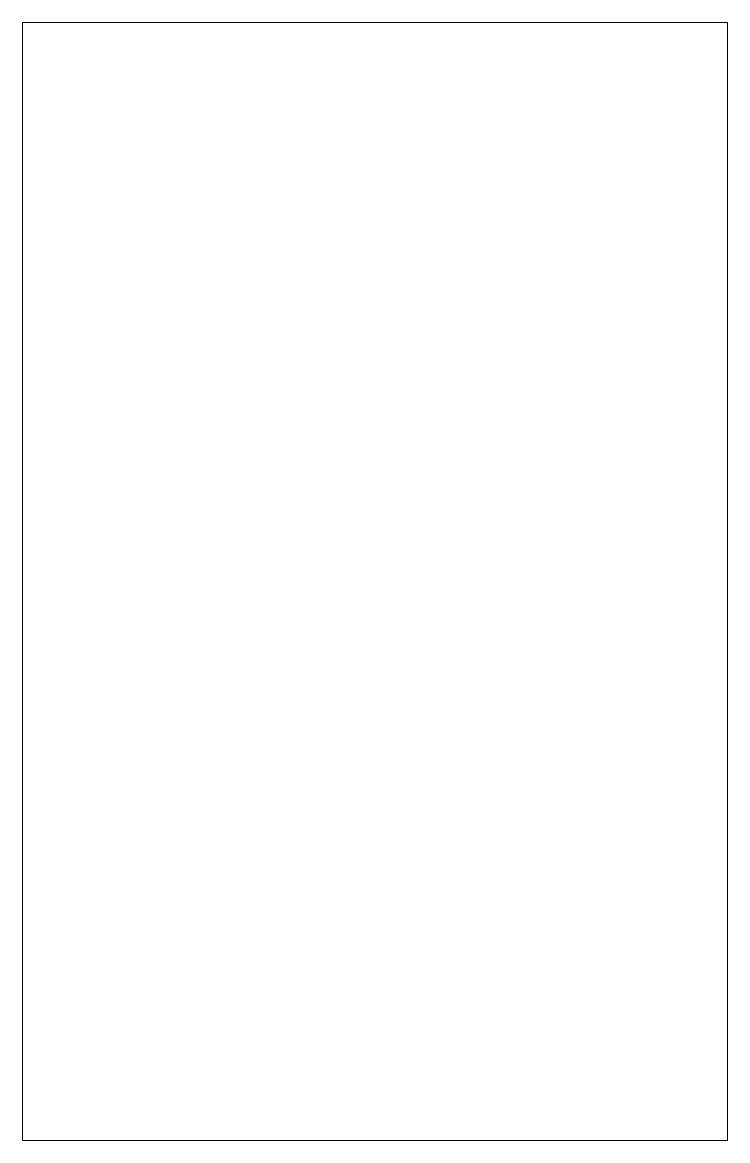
# Model space of a CAD drawing. Header units: millimetres. Extents: x 0 to 5, y 61.43 to 69.35.
import ezdxf

# ---------------------------------------------------------------- set-up
doc = ezdxf.new("R2010")
doc.units = ezdxf.units.MM

msp = doc.modelspace()

# ---------------------------------------------------------------- linework, layer by layer
at = {"color": 7, "linetype": 'Continuous', "lineweight": 15}
for p, q in [((5, 69.3506), (0, 69.3506)), ((0, 69.3506), (0, 61.4256)), ((5, 61.4256), (5, 69.3506)), ((0, 61.4256), (5, 61.4256))]:
    msp.add_line(p, q, dxfattribs=at)

doc.saveas('drawing.dxf')
